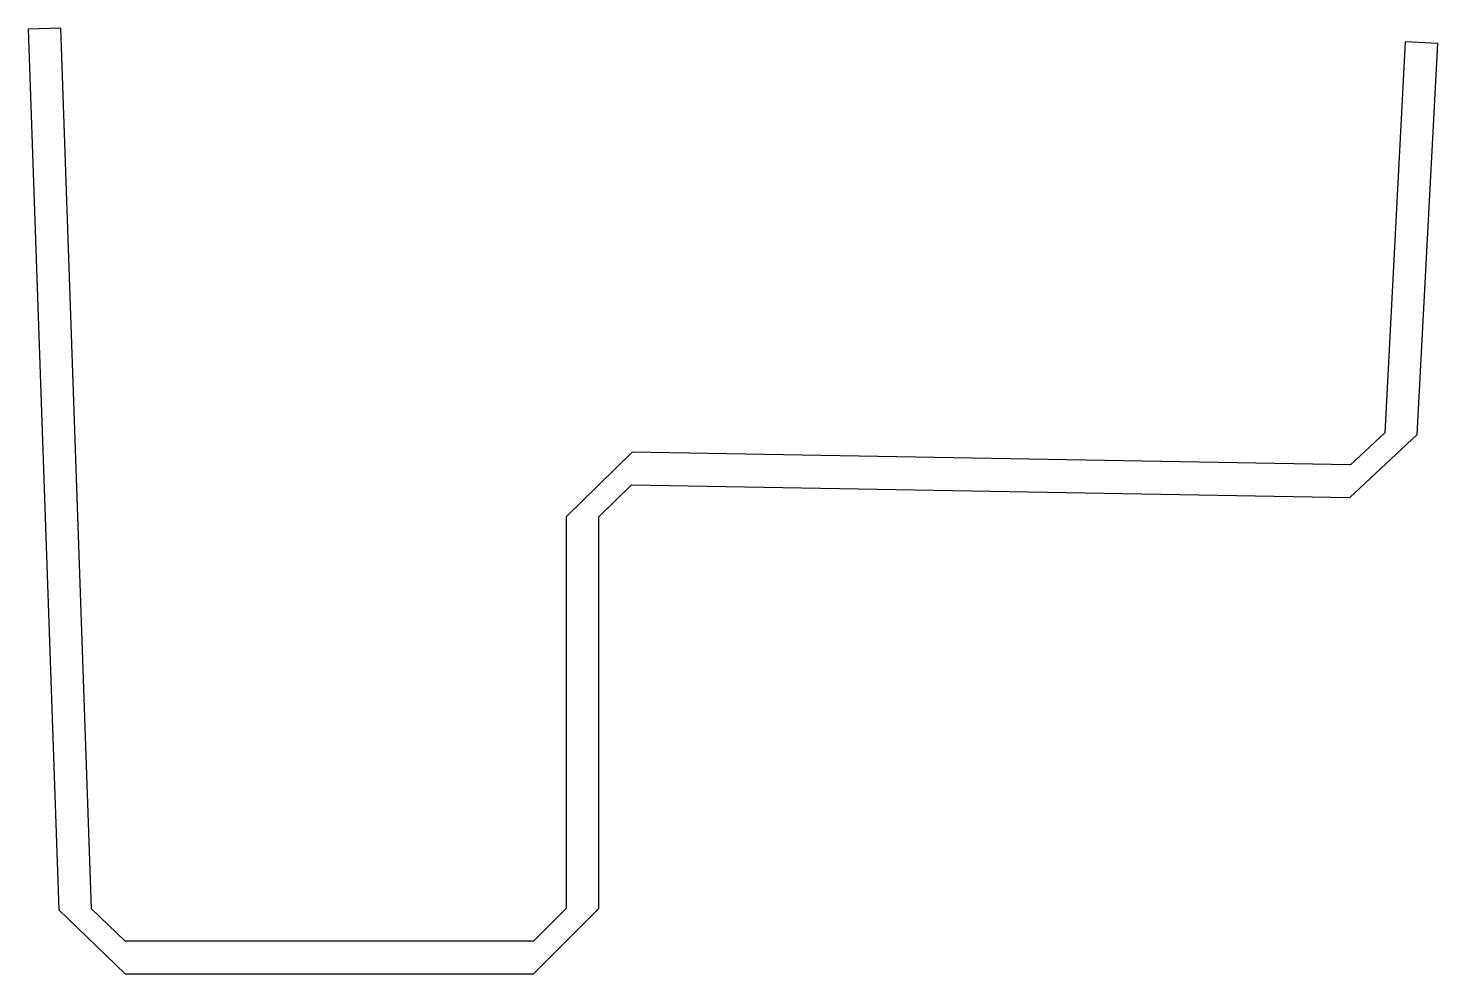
# Model space of a CAD drawing. Header units: millimetres. Extents: x 0 to 43.2, y 0 to 29.
import ezdxf

# ---------------------------------------------------------------- set-up
doc = ezdxf.new("R2010")
doc.units = ezdxf.units.MM

msp = doc.modelspace()

# ---------------------------------------------------------------- linework, layer by layer
msp.add_lwpolyline([(0.999, 28.979), (0, 28.943), (0.942, 1.96), (2.972, 0), (9.222, 0), (15.472, 0), (17.472, 2), (17.472, 14), (18.474, 14.985), (40.471, 14.601), (42.534, 16.525), (43.162, 28.508), (42.164, 28.561), (41.536, 16.578), (40.488, 15.601), (18.492, 15.985), (16.472, 14), (16.472, 2), (15.472, 1), (9.222, 1), (2.972, 1), (1.942, 1.995), (0.999, 28.979)])

doc.saveas('drawing.dxf')
